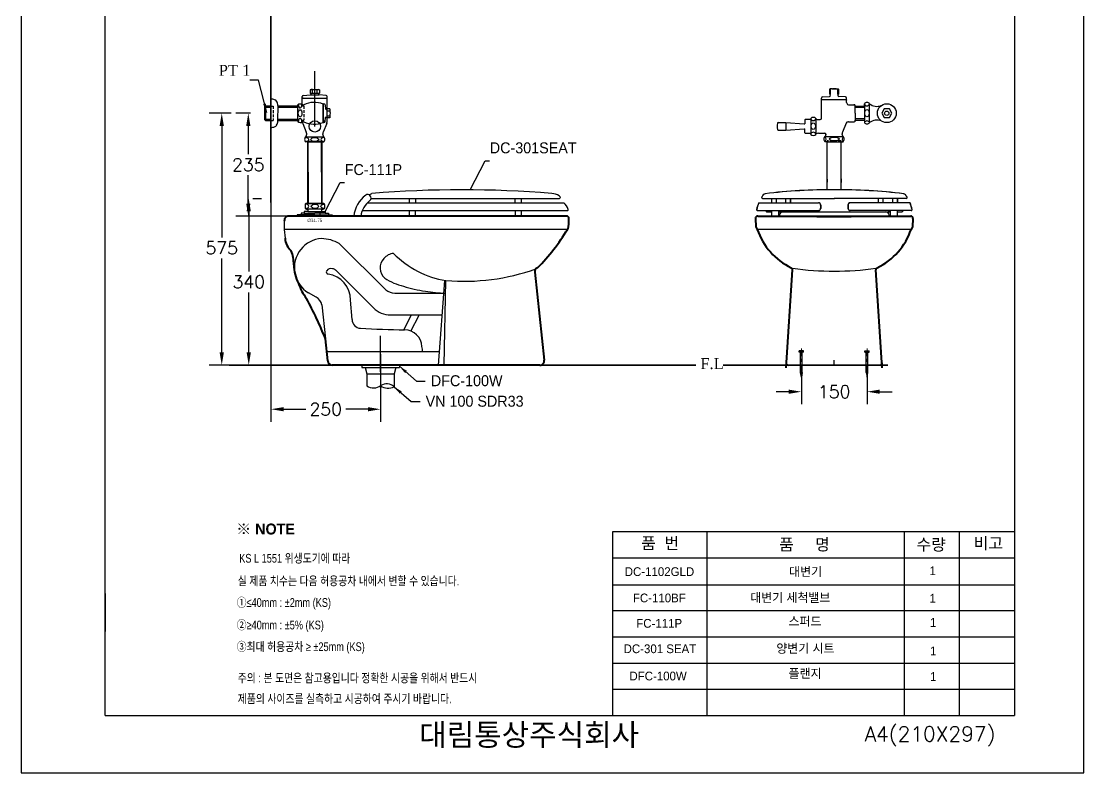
# Model space of a CAD drawing. Extents: x 60782 to 63207, y 58098 to 61529.
# Drawn here: x 60782 to 63207, y 58098 to 59814 of the extents above; entities that cross this region are included whole.
import ezdxf

# ---------------------------------------------------------------- set-up
doc = ezdxf.new("R2010")
doc.units = 0
doc.header["$MEASUREMENT"] = 0
for name, pattern in [('CENTER', [50.8, 31.75, -6.35, 6.35, -6.35]), ('CENTERX2', [4, 2.5, -0.5, 0.5, -0.5]), ('HIDDEN', [9.525, 6.35, -3.175])]:
    doc.linetypes.add(name, pattern=pattern)
doc.layers.get('0').update_dxf_attribs({"linetype": 'CONTINUOUS'})
doc.layers.get('Defpoints').update_dxf_attribs({"linetype": 'CONTINUOUS'})
for name, color, linetype in [('2', 2, 'CONTINUOUS'), ('ASHADE', 7, 'CONTINUOUS'), ('D', 2, 'CONTINUOUS'), ('DEFAULT', 7, 'CONTINUOUS'), ('Dim', 4, 'CONTINUOUS'), ('HIDDEN', 3, 'HIDDEN'), ('LINE', 7, 'CONTINUOUS'), ('MAIN', 7, 'CONTINUOUS'), ('YA', 7, 'CONTINUOUS')]:
    doc.layers.add(name, color=color, linetype=linetype)
for name, color, linetype, lineweight in [('AM_6', 2, 'CONTINUOUS', 30), ('CEN', 1, 'CENTER', 5), ('DWG', 7, 'CONTINUOUS', 25), ('OUTLINE', 11, 'CONTINUOUS', 40), ('Y', 202, 'CONTINUOUS', 35)]:
    doc.layers.add(name, color=color, linetype=linetype, lineweight=lineweight)
doc.styles.add('h', font='', dxfattribs={"height": 30})
doc.styles.add('MtXpl_', font='')
doc.styles.get("Standard").update_dxf_attribs({"font": 'txt.shx', "bigfont": 'ghs.shx'})
doc.styles.add('STYLE2', font='dutch.ttf', dxfattribs={"height": 25})
doc.styles.add('굴림', font='', dxfattribs={"height": 3.2})
doc.styles.add('스타일1', font='txt.shx', dxfattribs={"bigfont": 'ghs.shx'})
doc.styles.get('h').set_extended_font_data('Haansoft Batang')
doc.styles.get('MtXpl_').set_extended_font_data('Gulim', bold=True)
doc.styles.get('굴림').set_extended_font_data('Gulim')
doc.dimstyles.new('SERIM', dxfattribs={"dimscale": 10, "dimtxt": 3, "dimasz": 2, "dimexe": 1, "dimexo": 1.5, "dimgap": 1, "dimtad": 1, "dimtoh": 1, "dimdec": 0, "dimdsep": 46, "dimtxsty": 'h', "dimcen": -0.3, "dimclrt": 2, "dimadec": 0, "dimazin": 0, "dimtfac": 1, "dimtdec": 0, "dimtmove": 1, "dimatfit": 3, "dimfxl": 0, "dimtolj": 1, "dimtzin": 0, "dimarcsym": 0})
doc.dimstyles.get("Standard").update_dxf_attribs({"dimtxt": 0.18, "dimasz": 0.18, "dimexe": 0.18, "dimexo": 0.0625, "dimgap": 0.09, "dimtad": 0, "dimtih": 1, "dimtoh": 1, "dimdec": 4, "dimzin": 0, "dimdsep": 46, "dimtxsty": 'Standard', "dimcen": 0.09, "dimadec": 0, "dimazin": 0, "dimtfac": 1, "dimtdec": 4, "dimtofl": 0, "dimtmove": 0, "dimatfit": 0, "dimfxl": 0, "dimtolj": 1, "dimtzin": 0, "dimarcsym": 0})

# ---------------------------------------------------------------- blocks, each defined once
blk = doc.blocks.new('*D6')
at = {"layer": 'Defpoints', "color": 0}
for p in [(61315.1, 59603.6), (61300, 59368.7), (61399, 59368.7)]:
    blk.add_point(p, dxfattribs=at)
at = {"layer": 'Dim', "color": 0, "lineweight": -2}
for p, q in [((61305.1, 59603.6), (61271.2, 59603.6)), ((61300, 59574.8), (61300, 59510.1)), ((61300, 59397.5), (61300, 59462.1)), ((61389, 59368.7), (61271.2, 59368.7))]:
    blk.add_line(p, q, dxfattribs=at)
at = {"layer": 'Dim', "color": 0}
for points in [[(61295.2, 59574.8), (61304.8, 59574.8), (61300, 59603.6)], [(61295.2, 59397.5), (61304.8, 59397.5), (61300, 59368.7)]]:
    blk.add_solid(points, dxfattribs=at)
at = {"layer": 'Dim', "color": 0, "insert": (61300, 59486.1), "char_height": 28.8, "attachment_point": 5}
blk.add_mtext('\\A1;235', dxfattribs=at)
blk = doc.blocks.new('*D7')
at = {"layer": 'Defpoints', "color": 0}
for p in [(61300, 59408.7), (61300, 59028.7), (61301, 59028.7)]:
    blk.add_point(p, dxfattribs=at)
at = {"layer": 'Dim', "color": 0, "lineweight": -2}
for p, q in [((61310, 59408.7), (61329.8, 59408.7)), ((61301, 59379.9), (61301, 59242.7)), ((61301, 59057.5), (61301, 59194.7)), ((61310, 59028.7), (61329.8, 59028.7))]:
    blk.add_line(p, q, dxfattribs=at)
at = {"layer": 'Dim', "color": 0}
for points in [[(61296.2, 59379.9), (61305.8, 59379.9), (61301, 59408.7)], [(61296.2, 59057.5), (61305.8, 59057.5), (61301, 59028.7)]]:
    blk.add_solid(points, dxfattribs=at)
at = {"layer": 'Dim', "color": 0, "insert": (61301, 59218.7), "char_height": 28.8, "attachment_point": 5}
blk.add_mtext('\\A1;340', dxfattribs=at)
blk = doc.blocks.new('*D8')
at = {"layer": 'Defpoints', "color": 0}
for p in [(61271.2, 59603.6), (61239.4, 59028.7), (61271.2, 59028.7)]:
    blk.add_point(p, dxfattribs=at)
at = {"layer": 'Dim', "color": 0, "lineweight": -2}
for p, q in [((61261.2, 59603.6), (61210.6, 59603.6)), ((61239.4, 59574.8), (61239.4, 59320.1)), ((61239.4, 59057.5), (61239.4, 59272.1)), ((61261.2, 59028.7), (61210.6, 59028.7))]:
    blk.add_line(p, q, dxfattribs=at)
at = {"layer": 'Dim', "color": 0}
for points in [[(61234.6, 59574.8), (61244.2, 59574.8), (61239.4, 59603.6)], [(61234.6, 59057.5), (61244.2, 59057.5), (61239.4, 59028.7)]]:
    blk.add_solid(points, dxfattribs=at)
at = {"layer": 'Dim', "color": 0, "insert": (61239.4, 59296.1), "char_height": 28.8, "attachment_point": 5}
blk.add_mtext('\\A1;575', dxfattribs=at)
blk = doc.blocks.new('*D9')
at = {"layer": 'Defpoints', "color": 0}
for p in [(61351.8, 59499.9), (61601.8, 59063.7), (61601.8, 58928)]:
    blk.add_point(p, dxfattribs=at)
at = {"layer": 'Dim', "color": 0, "lineweight": -2}
for p, q in [((61351.8, 59489.9), (61351.8, 58899.2)), ((61601.8, 59053.7), (61601.8, 58899.2)), ((61380.6, 58928), (61431.2, 58928)), ((61573, 58928), (61522.4, 58928))]:
    blk.add_line(p, q, dxfattribs=at)
at = {"layer": 'Dim', "color": 0}
for points in [[(61380.6, 58932.8), (61380.6, 58923.2), (61351.8, 58928)], [(61573, 58932.8), (61573, 58923.2), (61601.8, 58928)]]:
    blk.add_solid(points, dxfattribs=at)
at = {"layer": 'Dim', "color": 0, "insert": (61476.8, 58928), "char_height": 28.8, "attachment_point": 5}
blk.add_mtext('\\A1;250', dxfattribs=at)
blk = doc.blocks.new('*D10')
at = {"layer": 'Defpoints', "color": 0}
for p in [(62562.6, 59028.7), (62712.6, 59028.7), (62712.6, 58968)]:
    blk.add_point(p, dxfattribs=at)
at = {"layer": 'Dim', "color": 0, "lineweight": -2}
for p, q in [((62562.6, 59018.7), (62562.6, 58939.2)), ((62712.6, 59018.7), (62712.6, 58939.2)), ((62533.8, 58968), (62505, 58968)), ((62741.4, 58968), (62770.2, 58968))]:
    blk.add_line(p, q, dxfattribs=at)
at = {"layer": 'Dim', "color": 0}
for points in [[(62533.8, 58972.8), (62533.8, 58963.2), (62562.6, 58968)], [(62741.4, 58972.8), (62741.4, 58963.2), (62712.6, 58968)]]:
    blk.add_solid(points, dxfattribs=at)
at = {"layer": 'Dim', "color": 0, "insert": (62637.6, 58968), "char_height": 28.8, "attachment_point": 5}
blk.add_mtext('\\A1;150', dxfattribs=at)

msp = doc.modelspace()

# ---------------------------------------------------------------- linework, layer by layer
at = {"lineweight": 30}
for p, q in [((61425.6, 59638.1), (61423.3, 59638.1)), ((61423.3, 59638.1), (61480.3, 59638.1)), ((61436, 59538), (61436, 59540)), ((61436, 59540), (61467.5, 59540)), ((61467.5, 59540), (61467.5, 59538))]:
    msp.add_line(p, q, dxfattribs=at)
at = {"color": 0, "lineweight": 30}
for p, q in [((62669.8, 59623.1), (62683.2, 59623.1)), ((62685.2, 59603.6), (62685.2, 59621.1)), ((62685.2, 59603.6), (62685.2, 59586.1)), ((62670.2, 59584.1), (62683.2, 59584.1))]:
    msp.add_line(p, q, dxfattribs=at)
at = {"color": 0, "linetype": 'ByBlock', "lineweight": 30}
for p, q in [((61467.5, 59540), (61467.5, 59397.9)), ((61436, 59397.9), (61436, 59468.7)), ((61436.7, 59468.7), (61436.7, 59397.9)), ((61466.8, 59468.7), (61466.8, 59397.9)), ((61411.6, 59371.9), (61411.6, 59368.7)), ((61491.6, 59371.9), (61491.6, 59368.7))]:
    msp.add_line(p, q, dxfattribs=at)
at = {"linetype": 'ByBlock', "lineweight": 30}
msp.add_line((61436, 59397.9), (61467.5, 59397.9), dxfattribs=at)
at = {"lineweight": 30}
msp.add_circle((61451.8, 59573.6), 13, dxfattribs=at)
at = {"color": 0, "lineweight": 30}
for centre, start, end in [((62683.2, 59621.1), 0, 90), ((62683.2, 59586.1), 270, 0)]:
    msp.add_arc(centre, 2, start, end, dxfattribs=at)
at = {"color": 0, "linetype": 'HIDDEN', "lineweight": 30}
msp.add_arc((62670.9, 59573.6), 10.5, 93.7012, 98.3168, dxfattribs=at)
for start, end in [(268.6019, 270), (270, 271.3981)]:
    msp.add_arc((62637.4, 63648.5), 4281.3, start, end)
at = {"color": 0, "lineweight": 30}
for p in [(62683.2, 59623.1), (62685.2, 59619.8), (62685.2, 59587.3), (62685.2, 59586.1), (62685.2, 59586.1)]:
    msp.add_point(p, dxfattribs=at)
at = {"layer": 'ASHADE', "color": 0, "lineweight": 30}
for p, q in [((62617.3, 59551.5), (62617.3, 59550.6)), ((62657.3, 59551.5), (62657.3, 59550.6))]:
    msp.add_line(p, q, dxfattribs=at)
at = {"layer": 'CEN', "color": 0}
for p, q in [((62562.6, 58998.3), (62562.6, 59066.3)), ((62712.6, 58998.3), (62712.6, 59066.9))]:
    msp.add_line(p, q, dxfattribs=at)
at = {"layer": 'CEN', "color": 0, "linetype": 'CENTERX2'}
msp.add_line((61601.8, 58930), (61601.8, 59031.4), dxfattribs=at)
at = {"layer": 'D', "color": 0, "lineweight": 30}
for p, q in [((61337.8, 59617.6), (61351.8, 59617.6)), ((61367.8, 59617.6), (61412.8, 59617.6)), ((61351.8, 59589.6), (61337.8, 59589.6)), ((61412.8, 59589.6), (61367.8, 59589.6))]:
    msp.add_line(p, q, dxfattribs=at)
at = {"layer": 'D', "color": 0, "linetype": 'ByBlock', "lineweight": 30}
for p, q in [((61436.7, 59468.7), (61436.7, 59538)), ((61466.8, 59468.7), (61466.8, 59538))]:
    msp.add_line(p, q, dxfattribs=at)
at = {"layer": 'DEFAULT', "color": 7}
for p, q in [((61580.2, 59409.3), (62010.6, 59409.3)), ((61667.4, 59409.3), (61667.4, 59399.2)), ((61681.8, 59409.3), (61681.8, 59399.2)), ((61908.3, 59409.3), (61908.3, 59399.2)), ((61922.7, 59409.3), (61922.7, 59399.2)), ((62011.9, 59412.6), (62009.8, 59415.3)), ((62009.8, 59409.3), (62010.3, 59409.3)), ((62473.7, 59409.3), (62637.8, 59409.3)), ((62473.9, 59409.1), (62638, 59409.1)), ((62494.1, 59409.3), (62494.1, 59399.1)), ((62494.4, 59409.1), (62494.4, 59398.9)), ((62505, 59409.3), (62505, 59399.1)), ((62505.3, 59409.1), (62505.3, 59398.9)), ((62526.3, 59409.3), (62526.3, 59399.1)), ((62526.6, 59409.1), (62526.6, 59398.9)), ((62537.2, 59409.3), (62537.2, 59399.1)), ((62537.5, 59409.1), (62537.5, 59398.9)), ((62801.9, 59409.3), (62637.8, 59409.3)), ((62802.1, 59409.1), (62638, 59409.1)), ((62737.6, 59409.3), (62737.6, 59399.1)), ((62737.8, 59409.1), (62737.8, 59398.9)), ((62748.5, 59409.3), (62748.5, 59399.1)), ((62748.7, 59409.1), (62748.7, 59398.9)), ((62770.5, 59409.3), (62770.5, 59399.1)), ((62770.8, 59409.1), (62770.8, 59398.9)), ((62781.4, 59409.3), (62781.4, 59399.1)), ((62781.7, 59409.1), (62781.7, 59398.9)), ((61560.3, 59381.6), (62028.3, 59381.6)), ((61571.9, 59399.2), (62020.4, 59399.2)), ((61667.4, 59381.6), (61667.4, 59368.7)), ((61681.1, 59381.6), (61681.1, 59368.7)), ((61909, 59381.6), (61909, 59368.7)), ((61922.7, 59381.6), (61922.7, 59368.7)), ((62462.3, 59381.6), (62601.6, 59381.6)), ((62462.6, 59381.4), (62601.8, 59381.4)), ((62465.1, 59399.1), (62601.6, 59399.1)), ((62465.3, 59398.9), (62601.8, 59398.9)), ((62480.4, 59381.6), (62482.8, 59378.7)), ((62480.7, 59381.4), (62483, 59378.5)), ((62482.8, 59378.7), (62494.1, 59378.7)), ((62483, 59378.5), (62494.4, 59378.5)), ((62494.1, 59381.6), (62494.1, 59368.7)), ((62510.5, 59381.6), (62510.5, 59368.7)), ((62510.5, 59378.7), (62765.1, 59378.7)), ((62510.7, 59378.5), (62765.3, 59378.5)), ((62511.6, 59381.6), (62513.7, 59378.7)), ((62511.8, 59381.4), (62514, 59378.5)), ((62520.8, 59378.7), (62754.8, 59378.7)), ((62521, 59378.5), (62755, 59378.5)), ((62606.6, 59394.1), (62606.6, 59386.6)), ((62606.8, 59393.9), (62606.8, 59386.4)), ((62669, 59394.1), (62669, 59386.6)), ((62669.2, 59393.9), (62669.2, 59386.4)), ((62810.5, 59399.1), (62674, 59399.1)), ((62813.2, 59381.6), (62674, 59381.6)), ((62810.7, 59398.9), (62674.2, 59398.9)), ((62813.5, 59381.4), (62674.2, 59381.4)), ((62761.8, 59378.7), (62764, 59381.6)), ((62762, 59378.5), (62764.2, 59381.4)), ((62765.1, 59381.6), (62765.1, 59368.7)), ((62781.4, 59381.6), (62781.4, 59368.7)), ((62781.4, 59378.7), (62792.6, 59378.7)), ((62781.7, 59378.5), (62792.8, 59378.5)), ((62792.8, 59378.7), (62795.1, 59381.6)), ((62793, 59378.5), (62795.4, 59381.4)), ((61521, 59368.7), (61592.2, 59368.7)), ((62467.6, 59368.7), (62808, 59368.7)), ((62512.8, 59370.7), (62512.8, 59368.7)), ((62762.8, 59370.7), (62762.8, 59368.7))]:
    msp.add_line(p, q, dxfattribs=at)
for centre, radius, start, end in [((61787.5, 56964.5), 2464.4, 85.2208, 94.7792), ((62630.6, 58169.9), 1259.1, 89.674, 96.885), ((62630.9, 58169.7), 1259.1, 89.674, 96.885), ((62644.9, 58169.9), 1259.1, 83.115, 90.326), ((62645.2, 58169.7), 1259.1, 83.115, 90.326), ((61613.7, 59358.9), 73.8, 128.2835, 172.3899), ((61613.7, 59358.9), 58, 128.2835, 170.2995), ((61572.3, 59410.2), 7.94, 313.9053, 122.6617), ((61551.7, 59470.3), 58.6, 294.664, 301.4033), ((61989.7, 59379.2), 41.3, 60.8845, 85.6022), ((62010.4, 59411.3), 2, 268.7973, 39.2367), ((62473.7, 59411.3), 2, 147.4173, 270), ((62473.9, 59411.1), 2, 147.4173, 270), ((62544.2, 59366.3), 85.7, 143.2068, 147.4173), ((62544.4, 59366.1), 85.7, 143.2068, 147.4173), ((62480.4, 59414), 6, 96.885, 143.2069), ((62480.6, 59413.8), 6, 96.885, 143.2069), ((62795.2, 59414), 6, 36.7932, 83.115), ((62795.4, 59413.8), 6, 36.7932, 83.115), ((62731.4, 59366.3), 85.7, 32.5827, 36.7931), ((62731.6, 59366.1), 85.7, 32.5827, 36.7931), ((62801.9, 59411.3), 2, 270, 32.5827), ((62802.1, 59411.1), 2, 270, 32.5827), ((62000.2, 59375.2), 31.4, 16.6851, 49.8505), ((62028.3, 59383.6), 2, 270, 16.6851), ((62462.3, 59383.6), 2, 168.0631, 270), ((62544.2, 59366.3), 85.7, 157.4398, 168.0631), ((62544.4, 59366.1), 85.7, 157.4398, 168.0631), ((62462.6, 59383.4), 2, 168.0631, 270), ((62520.8, 59370.7), 8, 90, 180), ((62601.6, 59394.1), 5, 0, 90), ((62601.6, 59386.6), 5, 270, 0), ((62601.8, 59393.9), 5, 0, 90), ((62601.8, 59386.4), 5, 270, 0), ((62674, 59394.1), 5, 90, 180), ((62674, 59386.6), 5, 180, 270), ((62674.2, 59393.9), 5, 90, 180), ((62674.2, 59386.4), 5, 180, 270), ((62754.8, 59370.7), 8, 0, 90), ((62731.4, 59366.3), 85.7, 11.9369, 22.5602), ((62731.6, 59366.1), 85.7, 11.9369, 22.5602), ((62813.2, 59383.6), 2, 270, 11.9369), ((62813.5, 59383.4), 2, 270, 11.9369)]:
    msp.add_arc(centre, radius, start, end, dxfattribs=at)
at = {"layer": 'Dim', "color": 0}
for p, q in [((61451.8, 59573.6), (61451.8, 59699.6)), ((61601.8, 59013.7), (61601.8, 59095.6)), ((62637.6, 59028.7), (62637.6, 59039.8)), ((62528.3, 59028.7), (62746.8, 59028.7)), ((62132.5, 58648.8), (63049, 58648.8)), ((62346.9, 58648.8), (62346.9, 58228.8)), ((62797, 58648.8), (62797, 58228.8)), ((62923, 58648.8), (62923, 58228.8)), ((62132.5, 58588.8), (63049, 58588.8)), ((62132.5, 58527), (63049, 58527)), ((62132.5, 58468.8), (63049, 58468.8)), ((62132.5, 58408.8), (63049, 58408.8)), ((62132.5, 58348.8), (63049, 58348.8))]:
    msp.add_line(p, q, dxfattribs=at)
at = {"layer": 'Dim', "color": 0, "flags": 128}
msp.add_lwpolyline([(61382.2, 59358.3), (61381.7, 59338.4), (61384.2, 59318.3)], dxfattribs=at)
at = {"layer": 'DWG', "color": 0, "lineweight": 30}
for p, q in [((61425.6, 59644.3), (61441.9, 59645.7)), ((61462.2, 59656.7), (61441.4, 59656.7)), ((61441.4, 59656.7), (61441.4, 59649.7)), ((61441.4, 59649.7), (61462.2, 59649.7)), ((61442.9, 59648.2), (61441.4, 59649.7)), ((61441.9, 59645.7), (61461.7, 59645.7)), ((61446.8, 59657.6), (61443.6, 59657.6)), ((61446.4, 59649.7), (61446.4, 59656.7)), ((61446.8, 59657.6), (61456.8, 59657.6)), ((61456.8, 59657.6), (61460, 59657.6)), ((61457.2, 59649.7), (61457.2, 59656.7)), ((61460.7, 59648.2), (61462.2, 59649.7)), ((61478, 59644.3), (61461.7, 59645.7)), ((61462.2, 59656.7), (61462.2, 59649.7)), ((62628.3, 59659.5), (62626.9, 59658.7)), ((62626.9, 59658.7), (62626.9, 59647.5)), ((62626.9, 59647.5), (62627.5, 59647.1)), ((62632.3, 59659.5), (62628.3, 59659.5)), ((62628.5, 59659.5), (62628.5, 59647.1)), ((62632.3, 59659.5), (62637.3, 59659.5)), ((62637.3, 59659.5), (62633.3, 59659.5)), ((62642.3, 59659.5), (62637.3, 59659.5)), ((62637.3, 59659.5), (62641.3, 59659.5)), ((62642.3, 59659.5), (62646.3, 59659.5)), ((62646.1, 59647.1), (62646.1, 59659.5)), ((62646.3, 59659.5), (62647.7, 59658.7)), ((62647.7, 59647.5), (62647, 59647.1)), ((62647.7, 59658.7), (62647.7, 59647.5)), ((61337.8, 59618.7), (61338.9, 59619.8)), ((61337.8, 59618.7), (61338.9, 59619.8)), ((61338.9, 59619.8), (61338.9, 59618.7)), ((61351.8, 59619.8), (61338.9, 59619.8)), ((61338.9, 59619.8), (61338.9, 59618.7)), ((61351.8, 59619.8), (61351.8, 59636.1)), ((61351.8, 59619.8), (61351.8, 59587.3)), ((61367.7, 59586.4), (61367.8, 59620.9)), ((61412.8, 59619.8), (61367.8, 59619.8)), ((61412.8, 59618.7), (61410.8, 59619.8)), ((61412.8, 59618.7), (61412.8, 59622.6)), ((61412.8, 59620.2), (61412.8, 59619.8)), ((61412.8, 59618.7), (61412.8, 59619.8)), ((61423.3, 59634.6), (61423.3, 59641.8)), ((61423.3, 59623.5), (61423.3, 59634.6)), ((61470.8, 59622.3), (61470.8, 59624.6)), ((61470.8, 59584.8), (61470.8, 59622.3)), ((61470.8, 59619.8), (61471.3, 59619.8)), ((61471.3, 59619.8), (61471.3, 59625.1)), ((61471.3, 59625.1), (61472.6, 59625.1)), ((61471.3, 59587.3), (61471.3, 59619.8)), ((61475.6, 59622.4), (61476.5, 59613.2)), ((61480.3, 59634.6), (61480.3, 59641.8)), ((61480.3, 59613.9), (61480.3, 59634.6)), ((62608.8, 59634.5), (62608.8, 59638.2)), ((62608.8, 59592), (62608.8, 59634.5)), ((62608.8, 59634.5), (62608.8, 59633.2)), ((62663.7, 59634.5), (62608.8, 59634.5)), ((62611.1, 59640.7), (62626.5, 59642)), ((62663.5, 59640.7), (62648.1, 59642)), ((62663.7, 59634.5), (62665.8, 59634.5)), ((62665.8, 59634.5), (62665.8, 59638.2)), ((62665.8, 59634.5), (62665.8, 59633.2)), ((62665.8, 59628), (62665.8, 59634.5)), ((62685.2, 59619.6), (62706.4, 59619.6)), ((62706.4, 59620.9), (62706.4, 59625.1)), ((62706.4, 59620.9), (62706.4, 59619.6)), ((62706.4, 59619.6), (62706.4, 59587.6)), ((62718.2, 59624.6), (62718.2, 59625.1)), ((62718.2, 59583.5), (62718.2, 59624.6)), ((61337.8, 59617.6), (61337.8, 59618.7)), ((61337.8, 59618.7), (61337.8, 59617.6)), ((61337.8, 59617.6), (61337.8, 59618.7)), ((61337.8, 59618.7), (61337.8, 59617.6)), ((61337.8, 59589.6), (61337.8, 59617.6)), ((61337.8, 59603.6), (61337.8, 59588.5)), ((61337.8, 59603.6), (61337.8, 59588.5)), ((61337.8, 59603.6), (61337.8, 59588.5)), ((61338.9, 59618.7), (61338.9, 59587.3)), ((61412.8, 59584.6), (61412.8, 59618.7)), ((61479.5, 59613.9), (61479, 59612.8)), ((61479.5, 59613.9), (61479.5, 59593.2)), ((61486.5, 59613.9), (61479.5, 59613.9)), ((61479.5, 59609.4), (61486.5, 59609.4)), ((61479.5, 59597.7), (61486.5, 59597.7)), ((62706.4, 59616.6), (62685.2, 59616.6)), ((62718.2, 59607.7), (62718.2, 59607.2)), ((61337.8, 59588.5), (61337.8, 59589.6)), ((61337.8, 59588.5), (61338.9, 59587.3)), ((61338.9, 59587.3), (61351.8, 59587.3)), ((61351.8, 59587.3), (61351.8, 59571.1)), ((61367.7, 59587.3), (61412.8, 59587.3)), ((61412.8, 59588.5), (61410.8, 59587.3)), ((61412.8, 59588.5), (61412.8, 59587.3)), ((61412.8, 59586.9), (61412.8, 59587.3)), ((61424.7, 59580), (61432.4, 59560.7)), ((61470.8, 59587.3), (61471.3, 59587.3)), ((61470.8, 59582.6), (61470.8, 59584.8)), ((61478.9, 59580), (61471.2, 59560.7)), ((61471.3, 59587.3), (61471.3, 59582.1)), ((61471.3, 59582.1), (61472.6, 59582.1)), ((61475.6, 59584.7), (61476.5, 59593.9)), ((61479.5, 59593.2), (61479, 59594.3)), ((61486.5, 59593.2), (61479.5, 59593.2)), ((61480.3, 59587.4), (61480.3, 59593.2)), ((62509.7, 59582.1), (62527.1, 59582.1)), ((62527.1, 59582.1), (62569.3, 59579.1)), ((62527.1, 59582.1), (62527.1, 59565.1)), ((62569.3, 59579.1), (62570.8, 59579.3)), ((62570.8, 59588.5), (62570.8, 59584.2)), ((62570.8, 59584.2), (62570.8, 59579.3)), ((62582.8, 59589.5), (62571.8, 59589.5)), ((62583.8, 59591.9), (62583.8, 59590.5)), ((62583.8, 59590.5), (62583.8, 59557.2)), ((62595.8, 59591.9), (62595.8, 59591)), ((62595.8, 59591), (62595.8, 59556)), ((62601.5, 59589), (62605.8, 59589)), ((62664.7, 59580.8), (62656.6, 59560.6)), ((62706.4, 59590.6), (62685.2, 59590.6)), ((62685.2, 59587.6), (62706.4, 59587.6)), ((62706.4, 59586.4), (62706.4, 59587.6)), ((62706.4, 59586.4), (62706.4, 59582.1)), ((62718.2, 59582.1), (62718.2, 59583.5)), ((61431.2, 59550), (61432.6, 59550)), ((61431.8, 59551.6), (61432.9, 59553.5)), ((61431.8, 59551.6), (61431.8, 59550)), ((61432.6, 59550), (61470.9, 59550)), ((61433.3, 59555), (61433.3, 59556.2)), ((61470.3, 59555), (61470.3, 59556.2)), ((61470.3, 59554.7), (61470.3, 59555.1)), ((61471.8, 59551.6), (61470.6, 59553.7)), ((61472.3, 59550), (61470.9, 59550)), ((61471.8, 59550), (61471.8, 59551.6)), ((62509.7, 59565.1), (62527.1, 59565.1)), ((62527.1, 59565.1), (62569.3, 59568.1)), ((62569.3, 59568.1), (62570.8, 59567.7)), ((62570.8, 59562.7), (62570.8, 59567.7)), ((62570.8, 59558.5), (62570.8, 59562.7)), ((62582.8, 59557.5), (62571.8, 59557.5)), ((62583.8, 59555), (62583.8, 59556.5)), ((62595.8, 59555), (62595.8, 59556)), ((62601.5, 59558), (62615.8, 59558)), ((62617.1, 59550.6), (62616.7, 59550.6)), ((62616.7, 59550.6), (62657.2, 59550.6)), ((62617.3, 59550.5), (62617.1, 59550.6)), ((62617.1, 59550.6), (62617.3, 59550.6)), ((62617.3, 59551.5), (62618.5, 59553.6)), ((62618.8, 59554.6), (62618.8, 59555)), ((62655.8, 59554.9), (62655.8, 59556.2)), ((62657.3, 59551.5), (62656.2, 59553.4)), ((62657.3, 59550.5), (62657.4, 59550.6)), ((62657.4, 59550.6), (62657.3, 59550.6)), ((62657.4, 59550.6), (62657.8, 59550.6)), ((61436, 59538), (61431.2, 59538)), ((61436, 59538), (61467.5, 59538)), ((61467.5, 59538), (61472.3, 59538)), ((62621.4, 59538.6), (62616.7, 59538.6)), ((62621.4, 59524.6), (62621.4, 59538.6)), ((62621.4, 59538.6), (62653.2, 59538.6)), ((62621.4, 59430.5), (62621.4, 59524.8)), ((62621.4, 59516.5), (62621.4, 59523.4)), ((62653.2, 59524.6), (62653.2, 59538.6)), ((62653.2, 59538.6), (62657.8, 59538.6)), ((62653.2, 59430.5), (62653.2, 59524.8)), ((62653.2, 59516.5), (62653.2, 59523.4)), ((62621.4, 59453.3), (62621.4, 59446.1)), ((62653.2, 59453.6), (62653.2, 59445.8))]:
    msp.add_line(p, q, dxfattribs=at)
at = {"layer": 'DWG', "color": 0, "linetype": 'Continuous', "lineweight": 30}
for p, q in [((62628.8, 59644.5), (62628.8, 59644.9)), ((62645.8, 59644.5), (62645.8, 59644.9))]:
    msp.add_line(p, q, dxfattribs=at)
at = {"layer": 'DWG', "color": 0, "linetype": 'ByBlock', "lineweight": 30}
for p, q in [((61436, 59468.7), (61436, 59538)), ((61467.5, 59468.7), (61467.5, 59538))]:
    msp.add_line(p, q, dxfattribs=at)
at = {"layer": 'DWG', "color": 0, "linetype": 'HIDDEN', "lineweight": 30}
for p, q in [((62653.2, 59540.4), (62621.4, 59540.4)), ((62621.4, 59540.4), (62621.4, 59538.6)), ((62653.2, 59538.6), (62653.2, 59540.4))]:
    msp.add_line(p, q, dxfattribs=at)
at = {"layer": 'DWG', "color": 0, "lineweight": 30}
for centre, radius, start, end in [((61425.8, 59641.8), 2.5, 95, 180), ((61443.9, 59653.3), 4.3, 54.1266, 125.8734), ((61441.8, 59647.2), 1.5, 275, 45), ((61451.8, 59639.3), 18.2, 72.9261, 107.0739), ((61459.7, 59653.3), 4.29, 54.071, 125.929), ((61461.8, 59647.2), 1.5, 135, 265), ((61477.8, 59641.8), 2.5, 0, 85), ((61350.3, 59606.1), 30, 70.9929, 87.134), ((61356.5, 59625.1), 10, 37.1965, 68.8073), ((61347.8, 59620.1), 20, 2.5641, 33.7923), ((61366.8, 59620.9), 1, 357.3405, 2.5641), ((61418.8, 59614.6), 10, 58.5853, 127.05), ((61425.6, 59625.7), 3, 238.5853, 295.7555), ((61450.7, 59573.7), 54.7, 68.3899, 115.7555), ((61472.6, 59622.1), 3, 5.8234, 90), ((62611.3, 59638.2), 2.5, 95, 180), ((62663.3, 59638.2), 2.5, 0, 85), ((62670.8, 59628), 5, 180, 259.2169), ((62712.3, 59620.7), 7.35, 36.919, 143.081), ((62712.3, 59626.5), 6.04, 193.4552, 346.5448), ((61477.8, 59613.4), 1.3, 185.8232, 334.4413), ((61477.8, 59593.8), 1.3, 25.5587, 174.1768), ((61417.3, 59603.6), 70, 4.4244, 8.5378), ((61476.9, 59611.8), 9.91, 346.1494, 359.9521), ((61464.6, 59603.6), 22.7, 344.9804, 15.0196), ((61417.3, 59603.6), 70, 351.4622, 355.5756), ((61474.5, 59595), 12.3, 1.6397, 12.5795), ((61417.3, 59603.6), 70, 0, 4.4244), ((61417.3, 59603.6), 70, 355.5756, 0), ((61350.3, 59601), 30, 272.866, 289.0071), ((61356.5, 59582), 10, 291.1927, 322.8035), ((61347.8, 59587.1), 20, 326.2077, 357.4359), ((61366.8, 59586.2), 1, 357.4359, 14.0059), ((61418.8, 59592.5), 10, 232.95, 301.4147), ((61443.3, 59587.4), 20, 190.4819, 201.8014), ((61425.6, 59581.4), 3, 64.2445, 121.4147), ((61450.7, 59633.4), 54.7, 244.2445, 291.6101), ((61472.6, 59585.1), 3, 270, 354.1766), ((61460.3, 59587.4), 20, 338.1986, 0), ((62509.7, 59580.1), 2, 90, 169.1799), ((62571.8, 59588.5), 1, 90, 180), ((62582.8, 59590.5), 1, 270, 0), ((62589.8, 59585.2), 9, 48.1897, 131.8103), ((62589.8, 59592.8), 6.06, 188.3241, 351.6759), ((62601.8, 59599.1), 10.1, 233.2924, 268.4603), ((62605.8, 59592), 3, 270, 0), ((62669.4, 59579), 5, 90, 158.1986), ((62712.3, 59579.6), 6.38, 22.9489, 157.0511), ((62712.3, 59586.4), 7.27, 216.0911, 323.9089), ((61436.5, 59544), 8, 131.4096, 228.5904), ((61421.3, 59556.2), 12, 0, 21.8014), ((61430.3, 59555), 3, 330, 0), ((61482.3, 59556.2), 12, 158.1986, 180), ((61472.3, 59554.7), 2, 180, 210), ((61467, 59544), 8, 311.4096, 48.5904), ((62509.7, 59567.1), 2, 190.8201, 270), ((62571.8, 59558.5), 1, 180, 270), ((62582.8, 59556.5), 1, 0, 90), ((62589.8, 59554.1), 6.06, 8.1658, 171.8342), ((62589.8, 59561.7), 9, 228.1897, 311.8103), ((62603.1, 59544.2), 13.8, 96.3527, 121.8946), ((62622, 59544.6), 8, 131.4096, 228.5904), ((62614.4, 59544.5), 4.91, 285.7001, 75.2564), ((62615.8, 59555), 3, 0, 90), ((62616.8, 59554.6), 2, 330, 0), ((62660.3, 59544.5), 4.91, 104.7436, 254.2999), ((62667.8, 59556.2), 12, 158.1986, 180), ((62658.8, 59554.9), 3, 180, 210), ((62652.5, 59544.6), 8, 311.4096, 48.5904)]:
    msp.add_arc(centre, radius, start, end, dxfattribs=at)
at = {"layer": 'DWG', "color": 0, "linetype": 'Continuous', "lineweight": 30}
for centre, start, end in [((62626.3, 59644.5), 275, 0), ((62626.3, 59644.9), 0, 60), ((62648.3, 59644.9), 120, 180), ((62648.3, 59644.5), 180, 265)]:
    msp.add_arc(centre, 2.5, start, end, dxfattribs=at)
at = {"layer": 'DWG', "lineweight": 30}
msp.add_arc((62543.7, 59573.6), 36.6, 169.1799, 190.8201, dxfattribs=at)
at = {"layer": 'DWG', "color": 0, "lineweight": 30}
for centre, major_axis, ratio, start_param, end_param in [((61418.3, 59623.7), (0, -8.02), 0.523213, 4.750474, 7.873767), ((61418.3, 59583.6), (0, -8.02), 0.523213, 1.527604, 4.697404), ((61429.3, 59543.6), (-9.09, 0), 0.507494, 1.666917, 4.668717), ((61474.7, 59543.6), (-9.09, 0), 0.507494, 4.810754, 7.704268)]:
    msp.add_ellipse(centre, major_axis=major_axis, ratio=ratio, start_param=start_param, end_param=end_param, dxfattribs=at)
for centre, major_axis, ratio in [((61418.3, 59603.6), (0, -8.02), 0.523213), ((62712.3, 59603.7), (0, 8.12), 0.615385), ((62589.7, 59574), (0, 7.62), 0.655738), ((61451.7, 59543.6), (-9.09, 0), 0.507494), ((62638, 59544.7), (-11.2, 0), 0.377778)]:
    msp.add_ellipse(centre, major_axis=major_axis, ratio=ratio, dxfattribs=at)
at = {"layer": 'HIDDEN', "color": 0, "lineweight": 30}
for p, q in [((61351.8, 59619.8), (61356.8, 59619.8)), ((61356.8, 59619.8), (61356.8, 59587.3)), ((61412.8, 59620.2), (61414.6, 59620.2)), ((61422.1, 59620.2), (61426.8, 59620.2)), ((61426.8, 59620.2), (61426.8, 59587.7)), ((61351.8, 59587.3), (61356.8, 59587.3)), ((61412.8, 59587.7), (61414.7, 59587.7)), ((61421.9, 59587.7), (61426.8, 59587.7))]:
    msp.add_line(p, q, dxfattribs=at)
at = {"layer": 'LINE', "color": 0}
for p, q in [((62462, 59338.6), (62813.2, 59338.6)), ((61614.2, 59200.7), (61507.6, 59306.4)), ((61585.7, 59159.2), (61499.2, 59245.8)), ((61748.2, 59222.1), (61733.7, 59028.7)), ((61746.8, 59028.7), (61751, 59221.6)), ((61455.2, 59183.7), (61437.5, 59193.8)), ((61634.2, 59193.1), (61750.4, 59193.1)), ((61467.9, 59166.6), (61476.1, 59088.7)), ((61536.8, 59132.8), (61533.4, 59177.1)), ((61624.6, 59143.1), (61742.3, 59143.1)), ((61654.8, 59109.3), (61672.3, 59143.1)), ((61671.3, 59106.4), (61690.2, 59142.9)), ((61736, 59058.7), (61481.8, 59058.7))]:
    msp.add_line(p, q, dxfattribs=at)
for centre, radius, start, end in [((61471.8, 59250.7), 67, 93.8944, 141.1251), ((61464, 59226.5), 91, 61.3737, 87.9373), ((61472, 59251.1), 66.9, 141.4775, 238.9546), ((61635, 59250.3), 33.6, 95.5409, 139.7569), ((61786.1, 59434.4), 215.7, 224.3137, 260.6935), ((61631.5, 59250.5), 30.8, 135.8595, 229.5953), ((61483, 59241.4), 5, 144.8418, 259.8946), ((61488.6, 59237.4), 11.8, 72.453, 144.8418), ((61474.3, 59177.9), 59.1, 359.2078, 82.3852), ((61492.2, 59238.7), 10, 44.9585, 90), ((61791, 59720), 500, 265.4464, 289.3238), ((62637.6, 59952), 708.8, 262.2975, 277.7025), ((61685.9, 59342.6), 137.5, 237.2374, 256.7276), ((61741.1, 59477.3), 282.1, 252.0892, 262.4716), ((61440.8, 59159.8), 27.9, 14.0815, 58.8724), ((61634.2, 59223.1), 30, 228.1794, 270), ((61752.9, 59459.3), 266.2, 259.448, 269.4518), ((61624.6, 59198.1), 55, 224.9585, 270), ((61556.8, 59132.8), 20, 180, 267.3163), ((61660.9, 60754.5), 1645, 266.3397, 269.8618), ((61655.6, 59068.7), 40.9, 3.2669, 88.1358), ((61658.4, 59060.6), 39.4, 358.7019, 15.2096)]:
    msp.add_arc(centre, radius, start, end, dxfattribs=at)
at = {"layer": 'MAIN', "color": 7}
for p, q in [((61558.8, 59028.6), (61558.8, 59023.6)), ((61558.8, 59023.6), (61644.8, 59023.6)), ((61566.8, 59023.6), (61570.8, 59008.6)), ((61636.8, 59023.6), (61632.8, 59008.6)), ((61644.8, 59028.6), (61644.8, 59023.6)), ((61570.8, 59008.6), (61632.8, 59008.6)), ((61570.8, 59008.6), (61570.8, 58981.1)), ((61632.8, 59008.6), (61632.8, 58979.3))]:
    msp.add_line(p, q, dxfattribs=at)
for centre, radius, start, end in [((61586.1, 59004.8), 28.1, 237.1476, 305.6288), ((61619.2, 59008.4), 32.1, 237.1903, 295.1018), ((61616, 58961.7), 24.4, 46.5379, 123.8822)]:
    msp.add_arc(centre, radius, start, end, dxfattribs=at)
at = {"layer": 'OUTLINE', "color": 0}
for p, q in [((62026.9, 59368.7), (61392.2, 59368.7)), ((62457.9, 59363.4), (62458.9, 59344.6)), ((62462.9, 59368.7), (62812.3, 59368.7)), ((62817.3, 59363.4), (62816.3, 59344.6)), ((62458.9, 59344.6), (62462, 59338.5)), ((62816.3, 59344.6), (62813.1, 59338.5)), ((61953.8, 59240.6), (61975.6, 59039.8)), ((62527.9, 59022.4), (62542.4, 59246.2)), ((62747.3, 59022.4), (62732.8, 59246.2)), ((61481.7, 59038.7), (61476.1, 59088.7)), ((61965.7, 59028.7), (61491.7, 59028.7))]:
    msp.add_line(p, q, dxfattribs=at)
for centre, radius, start, end in [((61392.2, 59358.7), 10, 90, 182.294), ((62026.9, 59363.7), 5, 358.2768, 90), ((61960.5, 59359), 71.6, 343.3581, 3.6181), ((62462.9, 59363.7), 5, 90, 183.4569), ((62812.3, 59363.7), 5, 356.5431, 90), ((62812.3, 59363.7), 5, 356.5431, 90), ((61615, 59591.5), 485.1, 315.3461, 328.5634), ((62603.3, 59385.6), 148.9, 198.4205, 244.63), ((62671.8, 59385.6), 148.9, 295.37, 341.5795), ((61423.2, 59319.6), 39.1, 181.8435, 229.9297), ((61315.9, 59258.8), 87.8, 359.4209, 20.6037), ((61504.4, 59261.1), 100.8, 181.8225, 207.4301), ((61963.7, 59241.4), 9.91, 111.0198, 187.9837), ((62537.4, 59246.5), 5, 356.3095, 64.5646), ((62737.8, 59246.5), 5, 115.4354, 183.6905), ((61517.4, 59247.2), 107.5, 197.5811, 218.0854), ((60679.1, 58770.9), 858, 21.7432, 28.5439), ((61491.7, 59038.7), 10, 180, 270), ((61965.7, 59038.7), 10, 270, 6.2034), ((62532.9, 59033.7), 5, 176.3095, 270), ((62742.3, 59033.7), 5, 270, 3.6905)]:
    msp.add_arc(centre, radius, start, end, dxfattribs=at)
at = {"layer": 'Y', "color": 0}
for p, q in [((61351.8, 60535.8), (61351.8, 59767)), ((61351.8, 59767), (61351.8, 59399.7)), ((61256.5, 59028.7), (62321.8, 59028.7)), ((62383.9, 59028.7), (62760, 59028.7))]:
    msp.add_line(p, q, dxfattribs=at)
at = {"layer": 'Y', "color": 0, "linetype": 'ByBlock', "lineweight": 30}
for p, q in [((61436, 59379.2), (61427.5, 59379.2)), ((61427.5, 59379.2), (61427.5, 59375.3)), ((61429.6, 59391.2), (61429.6, 59391.2)), ((61468.9, 59397.9), (61435.2, 59397.9)), ((61468.9, 59384.6), (61435.2, 59384.6)), ((61468.4, 59397.9), (61435.6, 59397.9)), ((61436, 59384.6), (61436, 59379.2)), ((61436, 59379.2), (61468, 59379.2)), ((61467.2, 59379.2), (61475.6, 59379.2)), ((61468, 59379.2), (61468, 59384.6)), ((61475.6, 59379.2), (61475.6, 59375.3)), ((61451.6, 59371.9), (61411.6, 59371.9)), ((61427.5, 59375.3), (61420.4, 59375.3)), ((61420.4, 59375.3), (61420.4, 59371.9)), ((61427.5, 59375.3), (61451.6, 59375.3)), ((61439.6, 59375.3), (61439.6, 59371.9)), ((61475.6, 59375.3), (61451.6, 59375.3)), ((61451.6, 59371.9), (61491.6, 59371.9)), ((61463.6, 59375.3), (61463.6, 59371.9)), ((61475.6, 59375.3), (61482.8, 59375.3)), ((61482.8, 59375.3), (61482.8, 59371.9))]:
    msp.add_line(p, q, dxfattribs=at)
msp.add_circle((62757.6, 59603.6), 21.5, dxfattribs=at)
for centre, radius, start, end in [((61483.8, 59391.2), 54.2, 174.5336, 185.4654), ((61430.7, 59395.4), 0.953, 89.0877, 175.4414), ((61430.7, 59387), 0.953, 184.5567, 270.9105), ((61435.6, 59386.4), 11.5, 92.1641, 119.8999), ((61435.6, 59396), 11.5, 240.1001, 272.1409), ((61468.4, 59396), 11.5, 267.8591, 299.8999), ((61468.4, 59386.4), 11.5, 60.1001, 87.8359), ((61473.3, 59395.4), 0.953, 4.5586, 90.9123), ((61473.3, 59387), 0.953, 269.0895, 355.4433), ((61420.3, 59391.2), 54.1, 354.5333, 5.4667)]:
    msp.add_arc(centre, radius, start, end, dxfattribs=at)
for ratio, start_param, end_param in [(0.632635, 4.741671, 4.741672), (0.632626, 1.650273, 4.632654)]:
    msp.add_ellipse((61430.1, 59391.2), major_axis=(-8.16, 0), ratio=ratio, start_param=start_param, end_param=end_param, dxfattribs=at)
msp.add_ellipse((61452, 59391.2), major_axis=(-8.16, 0), ratio=0.632635, dxfattribs=at)
at = {"layer": 'Y', "color": 0, "linetype": 'ByBlock', "lineweight": 30, "extrusion": (0, 0, -1)}
msp.add_ellipse((61473.9, 59391.2), major_axis=(8.16, 0), ratio=0.632626, start_param=1.650273, end_param=4.632654, dxfattribs=at)
at = {"layer": 'YA', "color": 7}
for p, q in [((63049, 61408.8), (63049, 58228.8)), ((60973, 58228.8), (60973, 60338.6)), ((62132.5, 58228.8), (62132.5, 58648.8)), ((60973, 58507.3), (60973, 58420.8)), ((62132.5, 58288.8), (63049, 58288.8)), ((60973, 58228.8), (63049, 58228.8))]:
    msp.add_line(p, q, dxfattribs=at)
at = {"layer": 'YA', "color": 0}
for p, q in [((61410.6, 59368.7), (61446.8, 59368.7)), ((61483, 59368.7), (61446.8, 59368.7)), ((62601.4, 59368.6), (62637.6, 59368.6)), ((62673.8, 59368.6), (62637.6, 59368.6)), ((62029.1, 59338.5), (61384.2, 59338.5)), ((62557.6, 59058.3), (62557.6, 59061.3)), ((62567.6, 59061.3), (62557.6, 59061.3)), ((62567.6, 59058.3), (62567.6, 59061.3)), ((62707.6, 59058.3), (62707.6, 59061.3)), ((62707.6, 59061.3), (62717.6, 59061.3)), ((62717.6, 59058.3), (62717.6, 59061.3)), ((62567.6, 59058.3), (62557.6, 59058.3)), ((62560.6, 59028.7), (62560.6, 59058.3)), ((62560.6, 59012.1), (62560.6, 59041.7)), ((62564.6, 59028.7), (62564.6, 59058.3)), ((62564.6, 59012.1), (62564.6, 59041.7)), ((62707.6, 59058.3), (62717.6, 59058.3)), ((62710.6, 59028.7), (62710.6, 59058.3)), ((62710.6, 59012.1), (62710.6, 59041.7)), ((62714.6, 59028.7), (62714.6, 59058.3)), ((62714.6, 59012.1), (62714.6, 59041.7)), ((62562.6, 59001.3), (62560.6, 59012.1)), ((62564.6, 59012.1), (62562.6, 59001.3)), ((62710.6, 59012.1), (62712.6, 59001.3)), ((62712.6, 59001.3), (62714.6, 59012.1))]:
    msp.add_line(p, q, dxfattribs=at)
for points in [[(60781.7, 58098.3), (63207.2, 58098.3), (63207.2, 61528.7), (60781.7, 61528.7)], [(62751.8, 59613.6), (62746, 59603.6), (62751.8, 59593.6), (62763.4, 59593.6), (62769.1, 59603.6), (62763.4, 59613.6)]]:
    msp.add_lwpolyline(points, close=True, dxfattribs=at)
msp.add_circle((62757.6, 59603.6), 5, dxfattribs=at)
for centre, radius, start, end in [((62735.3, 59647.4), 28.1, 232.3668, 290.0296), ((62735.3, 59559.2), 28.6, 70.3051, 126.8401)]:
    msp.add_arc(centre, radius, start, end, dxfattribs=at)

# ---------------------------------------------------------------- texts
at = {"color": 3, "style": '굴림', "width": 0.8}
for s, p in [('KS L 1551 위생도기에 따라', (61279.3, 58577.8)), ('실 제품 치수는 다음 허용공차 내에서 변할 수 있습니다.', (61275.9, 58526.1)), ('①≤40mm : ±2mm (KS)', (61273.6, 58476.8)), ('②≥40mm : ±5%%% (KS)', (61273.6, 58425.5)), ('③최대 허용공차 ≥ ±25mm (KS)', (61273.6, 58376))]:
    msp.add_text(s, height=20, dxfattribs=at).set_placement(p)
at = {"color": 1, "style": '굴림', "width": 0.8}
for s, p in [('주의 : 본 도면은 참고용입니다 정확한 시공을 위해서 반드시', (61275.9, 58304.5)), ('제품의 사이즈를 실측하고 시공하여 주시기 바랍니다.', (61275.9, 58257.1))]:
    msp.add_text(s, height=20, dxfattribs=at).set_placement(p)
at = {"layer": '2', "style": 'MtXpl_'}
msp.add_text('※ NOTE', height=25, dxfattribs=at).set_placement((61272.5, 58642.1))
at = {"layer": 'AM_6', "color": 0, "char_height": 25}
for s, insert, attachment_point, style in [('PT 1', (61304.9, 59701.5), 6, 'STYLE2'), ('{\\fGulim|b0|i0|c129|p50;DC-301SEAT}', (61851.3, 59524.4), 4, 'h'), ('{\\fGulim|b0|i0|c129|p50;FC-111P}', (61520.2, 59474.8), 4, 'h')]:
    msp.add_mtext(s, dxfattribs=dict(at, insert=insert, attachment_point=attachment_point, style=style))
at = {"layer": 'AM_6', "color": 0, "insert": (62332, 59044.6), "char_height": 25, "width": 72.637, "attachment_point": 1, "style": 'STYLE2'}
msp.add_mtext('F.L', dxfattribs=at)
at = {"layer": 'AM_6', "color": 0, "char_height": 25, "attachment_point": 4}
for s, insert in [('{\\fGulim|b0|i0|c129|p50;DFC-100W}', (61716.8, 58992.9)), ('{\\fGulim|b0|i0|c129|p50;VN 100 SDR33}', (61704.8, 58946.1))]:
    msp.add_mtext(s, dxfattribs=dict(at, insert=insert))
at = {"layer": 'Dim', "color": 0, "attachment_point": 1, "style": '스타일1'}
for s, insert, char_height in [('{\\fGulim|b0|i0|c129|p50;품  번}', (62196.8, 58635.6), 26.746), ('{\\fGulim|b0|i0|c129|p50;품     명}', (62511.7, 58632.7), 26.746), ('{\\fGulim|b0|i0|c129|p50;수량}', (62825.2, 58632.4), 26.746), ('{\\fGulim|b0|i0|c129|p50;비고}', (62955.8, 58635.6), 26.746), ('{\\fGulim|b0|i0|c129|p50;1\\P}', (62855.2, 58569.3), 20), ('{\\fGulim|b0|i0|c129|p50;1\\P}', (62855.2, 58506.7), 20), ('{\\fGulim|b0|i0|c129|p50;1\\P}', (62856.1, 58451.3), 20), ('{\\fGulim|b0|i0|c129|p50;1\\P}', (62856.2, 58386.3), 20), ('{\\fGulim|b0|i0|c129|p50;1\\P}', (62856.2, 58327.9), 20)]:
    msp.add_mtext(s, dxfattribs=dict(at, insert=insert, char_height=char_height))
for s, insert, char_height, width in [('{\\fGulim|b0|i0|c129|p50;DC-1102GLD}', (62159.4, 58567.3), 20, 132.31), ('{\\fGulim|b0|i0|c129|p50; 대변기}', (62527.2, 58567.1), 20, 530.718), ('{\\fGulim|b0|i0|c129|p50;FC-110BF}', (62178, 58507.3), 20, 132.31), ('{\\fGulim|b0|i0|c129|p50;              대변기 세척밸브}', (62344.1, 58508), 20, 530.718), ('{\\fGulim|b0|i0|c129|p50; 스퍼드}', (62526, 58453.7), 20, 530.718), ('{\\fGulim|b0|i0|c129|p50;FC-111P}', (62185.7, 58449.3), 20, 132.31), ('{\\fGulim|b0|i0|c129|p50;DC-301 SEAT}', (62156.8, 58391.3), 20, 212.551), ('{\\fGulim|b0|i0|c129|p50;양변기 시트}', (62505.4, 58392), 20, 212), ('{\\fGulim|b0|i0|c129|p50; 플랜지}', (62526, 58334.8), 20, 530.718), ('{\\fGulim|b0|i0|c129|p50;DFC-100W}', (62170.1, 58329.1), 20, 132.31), ('{\\fGulim|b0|i0|c129|p50;       대림통상주식회사\\P}', (61563, 58210), 50, 1090)]:
    msp.add_mtext(s, dxfattribs=dict(at, insert=insert, char_height=char_height, width=width))
at = {"layer": 'DWG', "color": 0, "lineweight": 30, "insert": (61451.8, 59359), "char_height": 3.75, "attachment_point": 5}
msp.add_mtext('{\\fRomantic|b0|i0|c2|p2;\\H2x;%%C31.75}', dxfattribs=at)
at = {"layer": 'YA', "color": 7}
msp.add_text('A4(210X297)', height=33.819, dxfattribs=at).set_placement((62707, 58170))

# ---------------------------------------------------------------- dimensions: what is measured, and where the dimension line sits
at = {"layer": 'Dim', "color": 0}
dim = msp.add_linear_dim(base=(61239.4, 59028.7), p1=(61271.2, 59603.6), p2=(61271.2, 59028.7), angle=90, dimstyle='Standard', override={"dimscale": 160, "dimgap": 0.06, "dimdec": 0, "dimatfit": 3}, dxfattribs=at)
dim.commit()
dim.dimension.update_dxf_attribs({"geometry": '*D8', "text_midpoint": (61239.4, 59296.1), "dimtype": 160})
dim = msp.add_linear_dim(base=(61300, 59368.7), p1=(61315.1, 59603.6), p2=(61399, 59368.7), angle=90, dimstyle='Standard', override={"dimscale": 160, "dimgap": 0.06, "dimdec": 0, "dimatfit": 3}, dxfattribs=at)
dim.commit()
dim.dimension.update_dxf_attribs({"geometry": '*D6', "text_midpoint": (61300, 59486.1)})
for base, p1, p2, picture, middle in [((61601.8, 58928), (61351.8, 59499.9), (61601.8, 59063.7), '*D9', (61476.8, 58928)), ((62712.6, 58968), (62562.6, 59028.7), (62712.6, 59028.7), '*D10', (62637.6, 58968))]:
    dim = msp.add_linear_dim(base=base, p1=p1, p2=p2, dimstyle='Standard', override={"dimscale": 160, "dimgap": 0.06, "dimdec": 0, "dimatfit": 3}, dxfattribs=at)
    dim.commit()
    dim.dimension.update_dxf_attribs({"geometry": picture, "text_midpoint": middle})
dim = msp.add_linear_dim(base=(61301, 59028.7), p1=(61300, 59408.7), p2=(61300, 59028.7), angle=90, text='340', dimstyle='Standard', override={"dimscale": 160, "dimgap": 0.06, "dimdec": 0, "dimatfit": 3}, dxfattribs=at)
dim.commit()
dim.dimension.update_dxf_attribs({"geometry": '*D7', "text_midpoint": (61301, 59218.7)})

# ---------------------------------------------------------------- leaders
for points, override in [([(61342.2, 59605.6), (61323.2, 59678.9), (61303.2, 59678.9)], {"dimse1": 1}), ([(61806.7, 59428.8), (61840.8, 59495.3), (61850.8, 59495.3)], {"dimscale": 5, "dimse1": 1}), ([(61475.6, 59379.2), (61509.8, 59445.7), (61519.8, 59445.7)], {"dimscale": 5, "dimse1": 1}), ([(61644.8, 59026.1), (61684, 58992.3), (61704, 58992.3)], {"dimse1": 1}), ([(61632.8, 58979.3), (61672, 58945.5), (61692, 58945.5)], {"dimse1": 1})]:
    msp.add_leader(points, dimstyle='SERIM', override=override, dxfattribs=at)

doc.saveas('drawing.dxf')
